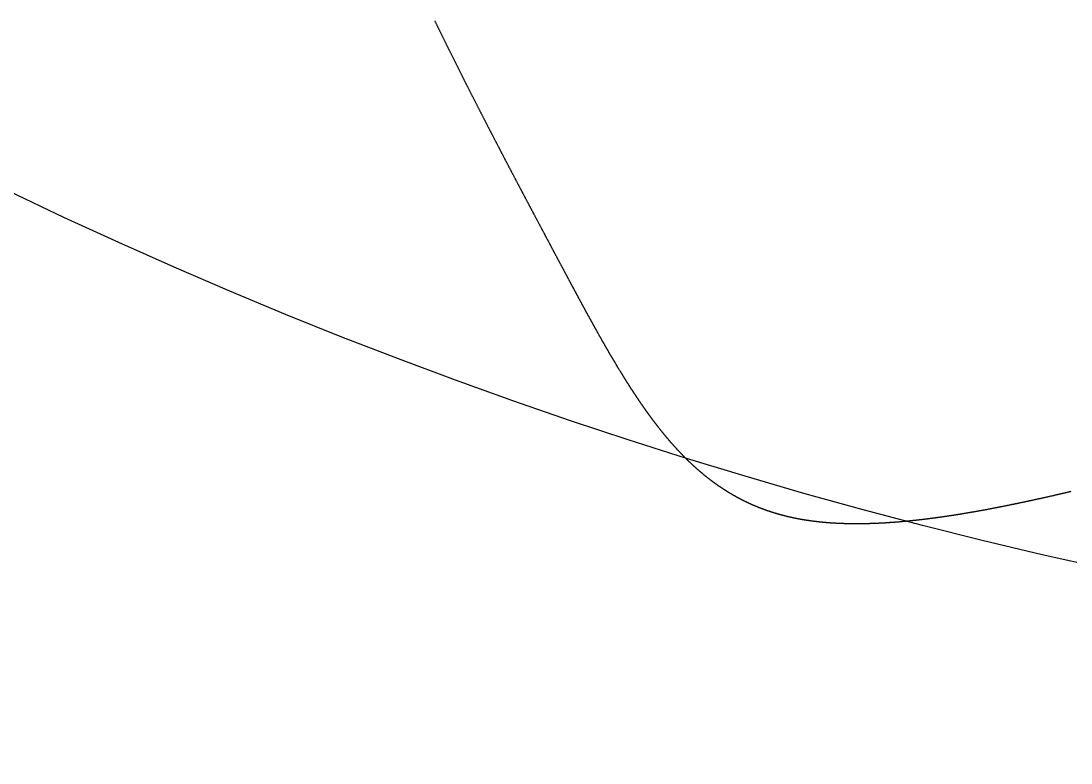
# Model space of a CAD drawing. Header units: millimetres. Extents: x 88 to 97873, y 32 to 55088.
# Drawn here: x 48786.658 to 48789.068, y 5017.401 to 5019.103 of the extents above; entities that cross this region are included whole.
import ezdxf

# ---------------------------------------------------------------- set-up
doc = ezdxf.new("R2010")
doc.units = ezdxf.units.MM
doc.header["$LTSCALE"] = 0.3

msp = doc.modelspace()

# ---------------------------------------------------------------- linework, layer by layer
msp.add_lwpolyline([(48787.6077, 5019.1041), (48787.6082, 5019.1029), (48787.6088, 5019.1017), (48787.6094, 5019.1006), (48787.61, 5019.0994), (48787.6105, 5019.0982), (48787.6111, 5019.097), (48787.6117, 5019.0959), (48787.6122, 5019.0947), (48787.6128, 5019.0935), (48787.6134, 5019.0924), (48787.614, 5019.0912), (48787.6145, 5019.09), (48787.6151, 5019.0888), (48787.6157, 5019.0877), (48787.6163, 5019.0865), (48787.6168, 5019.0853), (48787.6174, 5019.0841), (48787.618, 5019.083), (48787.6186, 5019.0818), (48787.6191, 5019.0806), (48787.6197, 5019.0795), (48787.6203, 5019.0783), (48787.6208, 5019.0771), (48787.6214, 5019.076), (48787.622, 5019.0748), (48787.6226, 5019.0736), (48787.6231, 5019.0725), (48787.6237, 5019.0713), (48787.6243, 5019.0701), (48787.6249, 5019.069), (48787.6254, 5019.0678), (48787.626, 5019.0666), (48787.6266, 5019.0655), (48787.6272, 5019.0643), (48787.6277, 5019.0631), (48787.6283, 5019.062), (48787.6289, 5019.0608), (48787.6295, 5019.0596), (48787.63, 5019.0585), (48787.6306, 5019.0573), (48787.6312, 5019.0561), (48787.6318, 5019.055), (48787.6323, 5019.0538), (48787.6329, 5019.0527), (48787.6335, 5019.0515), (48787.6341, 5019.0503), (48787.6346, 5019.0492), (48787.6352, 5019.048), (48787.6358, 5019.0469), (48787.6363, 5019.0457), (48787.6369, 5019.0445), (48787.6375, 5019.0434), (48787.6381, 5019.0422), (48787.6386, 5019.0411), (48787.6392, 5019.0399), (48787.6398, 5019.0387), (48787.6404, 5019.0376), (48787.6409, 5019.0364), (48787.6415, 5019.0353), (48787.6421, 5019.0341), (48787.6427, 5019.033), (48787.6432, 5019.0318), (48787.6438, 5019.0306), (48787.6444, 5019.0295), (48787.645, 5019.0283), (48787.6455, 5019.0272), (48787.6461, 5019.026), (48787.6467, 5019.0249), (48787.6473, 5019.0237), (48787.6478, 5019.0226), (48787.6484, 5019.0214), (48787.649, 5019.0203), (48787.6496, 5019.0191), (48787.6501, 5019.018), (48787.6507, 5019.0168), (48787.6513, 5019.0156), (48787.6519, 5019.0145), (48787.6524, 5019.0133), (48787.653, 5019.0122), (48787.6536, 5019.011), (48787.6542, 5019.0099), (48787.6547, 5019.0087), (48787.6553, 5019.0076), (48787.6559, 5019.0064), (48787.6565, 5019.0053), (48787.657, 5019.0042), (48787.6576, 5019.003), (48787.6582, 5019.0019), (48787.6588, 5019.0007), (48787.6593, 5018.9996), (48787.6599, 5018.9984), (48787.6605, 5018.9973), (48787.6611, 5018.9961), (48787.6616, 5018.995), (48787.6622, 5018.9938), (48787.6628, 5018.9927), (48787.6634, 5018.9915), (48787.6639, 5018.9904), (48787.6645, 5018.9893), (48787.6651, 5018.9881), (48787.6657, 5018.987), (48787.6662, 5018.9858), (48787.6668, 5018.9847), (48787.6674, 5018.9835), (48787.668, 5018.9824), (48787.6685, 5018.9813), (48787.6691, 5018.9801), (48787.6697, 5018.979), (48787.6703, 5018.9778), (48787.6708, 5018.9767), (48787.6714, 5018.9756), (48787.672, 5018.9744), (48787.6725, 5018.9733), (48787.6731, 5018.9722), (48787.6737, 5018.971), (48787.6743, 5018.9699), (48787.6748, 5018.9687), (48787.6754, 5018.9676), (48787.676, 5018.9665), (48787.6766, 5018.9653), (48787.6771, 5018.9642), (48787.6777, 5018.9631), (48787.6783, 5018.9619), (48787.6789, 5018.9608), (48787.6794, 5018.9597), (48787.68, 5018.9585), (48787.6806, 5018.9574), (48787.6812, 5018.9563), (48787.6817, 5018.9551), (48787.6823, 5018.954), (48787.6829, 5018.9529), (48787.6835, 5018.9517), (48787.684, 5018.9506), (48787.6846, 5018.9495), (48787.6852, 5018.9483), (48787.6857, 5018.9472), (48787.6863, 5018.9461), (48787.6869, 5018.9449), (48787.6875, 5018.9438), (48787.688, 5018.9427), (48787.6886, 5018.9416), (48787.6892, 5018.9404), (48787.6898, 5018.9393), (48787.6903, 5018.9382), (48787.6909, 5018.9371), (48787.6915, 5018.9359), (48787.6921, 5018.9348), (48787.6926, 5018.9337), (48787.6932, 5018.9326), (48787.6938, 5018.9314), (48787.6943, 5018.9303), (48787.6949, 5018.9292), (48787.6955, 5018.9281), (48787.6961, 5018.9269), (48787.6966, 5018.9258), (48787.6972, 5018.9247), (48787.6978, 5018.9236), (48787.6983, 5018.9224), (48787.6989, 5018.9213), (48787.6995, 5018.9202), (48787.7001, 5018.9191), (48787.7006, 5018.918), (48787.7012, 5018.9168), (48787.7018, 5018.9157), (48787.7024, 5018.9146), (48787.7029, 5018.9135), (48787.7035, 5018.9124), (48787.7041, 5018.9113), (48787.7046, 5018.9101), (48787.7052, 5018.909), (48787.7058, 5018.9079), (48787.7064, 5018.9068), (48787.7069, 5018.9057), (48787.7075, 5018.9046), (48787.7081, 5018.9034), (48787.7086, 5018.9023), (48787.7092, 5018.9012), (48787.7098, 5018.9001), (48787.7104, 5018.899), (48787.7109, 5018.8979), (48787.7115, 5018.8968), (48787.7121, 5018.8956), (48787.7126, 5018.8945), (48787.7132, 5018.8934), (48787.7138, 5018.8923), (48787.7143, 5018.8912), (48787.7149, 5018.8901), (48787.7155, 5018.889), (48787.7161, 5018.8879), (48787.7166, 5018.8868), (48787.7172, 5018.8857), (48787.7178, 5018.8846), (48787.7183, 5018.8834), (48787.7189, 5018.8823), (48787.7195, 5018.8812), (48787.72, 5018.8801), (48787.7206, 5018.879), (48787.7212, 5018.8779), (48787.7218, 5018.8768), (48787.7223, 5018.8757), (48787.7229, 5018.8746), (48787.7235, 5018.8735), (48787.724, 5018.8724), (48787.7246, 5018.8713), (48787.7252, 5018.8702), (48787.7257, 5018.8691), (48787.7263, 5018.868), (48787.7269, 5018.8669), (48787.7274, 5018.8658), (48787.728, 5018.8647), (48787.7286, 5018.8636), (48787.7291, 5018.8625), (48787.7297, 5018.8614), (48787.7303, 5018.8603), (48787.7308, 5018.8592), (48787.7314, 5018.8581), (48787.732, 5018.857), (48787.7325, 5018.8559), (48787.7331, 5018.8548), (48787.7337, 5018.8537), (48787.7343, 5018.8526), (48787.7348, 5018.8515), (48787.7354, 5018.8504), (48787.736, 5018.8493), (48787.7365, 5018.8482), (48787.7371, 5018.8471), (48787.7377, 5018.846), (48787.7382, 5018.8449), (48787.7388, 5018.8438), (48787.7393, 5018.8428), (48787.7399, 5018.8417), (48787.7405, 5018.8406), (48787.741, 5018.8395), (48787.7416, 5018.8384), (48787.7422, 5018.8373), (48787.7427, 5018.8362), (48787.7433, 5018.8351), (48787.7439, 5018.834), (48787.7444, 5018.8329), (48787.745, 5018.8319), (48787.7456, 5018.8308), (48787.7461, 5018.8297), (48787.7467, 5018.8286), (48787.7473, 5018.8275), (48787.7478, 5018.8264), (48787.7484, 5018.8253), (48787.749, 5018.8243), (48787.7495, 5018.8232), (48787.7501, 5018.8221), (48787.7506, 5018.821), (48787.7512, 5018.8199), (48787.7518, 5018.8188), (48787.7523, 5018.8178), (48787.7529, 5018.8167), (48787.7535, 5018.8156), (48787.754, 5018.8145), (48787.7546, 5018.8134), (48787.7552, 5018.8124), (48787.7557, 5018.8113), (48787.7563, 5018.8102), (48787.7568, 5018.8091), (48787.7574, 5018.808), (48787.758, 5018.807), (48787.7585, 5018.8059), (48787.7591, 5018.8048), (48787.7596, 5018.8037), (48787.7602, 5018.8027), (48787.7608, 5018.8016), (48787.7613, 5018.8005), (48787.7619, 5018.7994), (48787.7625, 5018.7984), (48787.763, 5018.7973), (48787.7636, 5018.7962), (48787.7641, 5018.7951), (48787.7647, 5018.7941), (48787.7653, 5018.793), (48787.7658, 5018.7919), (48787.7664, 5018.7908), (48787.7669, 5018.7898), (48787.7675, 5018.7887), (48787.7681, 5018.7876), (48787.7686, 5018.7866), (48787.7692, 5018.7855), (48787.7697, 5018.7844), (48787.7703, 5018.7834), (48787.7709, 5018.7823), (48787.7714, 5018.7812), (48787.772, 5018.7802), (48787.7725, 5018.7791), (48787.7731, 5018.778), (48787.7736, 5018.777), (48787.7742, 5018.7759), (48787.7748, 5018.7748), (48787.7753, 5018.7738), (48787.7759, 5018.7727), (48787.7764, 5018.7717), (48787.777, 5018.7706), (48787.7775, 5018.7695), (48787.7781, 5018.7685), (48787.7787, 5018.7674), (48787.7792, 5018.7663), (48787.7798, 5018.7653), (48787.7803, 5018.7642), (48787.7809, 5018.7632), (48787.7814, 5018.7621), (48787.782, 5018.7611), (48787.7825, 5018.76), (48787.7831, 5018.7589), (48787.7837, 5018.7579), (48787.7842, 5018.7568), (48787.7848, 5018.7558), (48787.7853, 5018.7547), (48787.7859, 5018.7537), (48787.7864, 5018.7526), (48787.787, 5018.7516), (48787.7875, 5018.7505), (48787.7881, 5018.7494), (48787.7886, 5018.7484), (48787.7892, 5018.7473), (48787.7898, 5018.7463), (48787.7903, 5018.7452), (48787.7909, 5018.7442), (48787.7914, 5018.7431), (48787.792, 5018.7421), (48787.7925, 5018.741), (48787.7931, 5018.74), (48787.7936, 5018.7389), (48787.7942, 5018.7379), (48787.7947, 5018.7368), (48787.7953, 5018.7358), (48787.7958, 5018.7348), (48787.7964, 5018.7337), (48787.7969, 5018.7327), (48787.7975, 5018.7316), (48787.798, 5018.7306), (48787.7986, 5018.7295), (48787.7991, 5018.7285), (48787.7997, 5018.7274), (48787.8002, 5018.7264), (48787.8008, 5018.7254), (48787.8013, 5018.7243), (48787.8019, 5018.7233), (48787.8024, 5018.7222), (48787.803, 5018.7212), (48787.8035, 5018.7202), (48787.8041, 5018.7191), (48787.8046, 5018.7181), (48787.8052, 5018.7171), (48787.8057, 5018.716), (48787.8063, 5018.715), (48787.8068, 5018.7139), (48787.8074, 5018.7129), (48787.8079, 5018.7119), (48787.8085, 5018.7108), (48787.809, 5018.7098), (48787.8095, 5018.7088), (48787.8101, 5018.7077), (48787.8106, 5018.7067), (48787.8112, 5018.7057), (48787.8117, 5018.7046), (48787.8123, 5018.7036), (48787.8128, 5018.7026), (48787.8134, 5018.7015), (48787.8139, 5018.7005), (48787.8145, 5018.6995), (48787.815, 5018.6985), (48787.8155, 5018.6974), (48787.8161, 5018.6964), (48787.8166, 5018.6954), (48787.8172, 5018.6943), (48787.8177, 5018.6933), (48787.8183, 5018.6923), (48787.8188, 5018.6913), (48787.8193, 5018.6902), (48787.8199, 5018.6892), (48787.8204, 5018.6882), (48787.821, 5018.6872), (48787.8215, 5018.6862), (48787.8221, 5018.6851), (48787.8226, 5018.6841), (48787.8231, 5018.6831), (48787.8237, 5018.6821), (48787.8242, 5018.681), (48787.8248, 5018.68), (48787.8253, 5018.679), (48787.8258, 5018.678), (48787.8264, 5018.677), (48787.8269, 5018.676), (48787.8275, 5018.6749), (48787.828, 5018.6739), (48787.8285, 5018.6729), (48787.8291, 5018.6719), (48787.8296, 5018.6709), (48787.8301, 5018.6699), (48787.8307, 5018.6688), (48787.8312, 5018.6678), (48787.8318, 5018.6668), (48787.8323, 5018.6658), (48787.8328, 5018.6648), (48787.8334, 5018.6638), (48787.8339, 5018.6628), (48787.8344, 5018.6618), (48787.835, 5018.6608), (48787.8355, 5018.6597), (48787.8361, 5018.6587), (48787.8366, 5018.6577), (48787.8371, 5018.6567), (48787.8377, 5018.6557), (48787.8382, 5018.6547), (48787.8387, 5018.6537), (48787.8393, 5018.6527), (48787.8398, 5018.6517), (48787.8403, 5018.6507), (48787.8409, 5018.6497), (48787.8414, 5018.6487), (48787.8419, 5018.6477), (48787.8425, 5018.6467), (48787.843, 5018.6457), (48787.8435, 5018.6447), (48787.8441, 5018.6437), (48787.8446, 5018.6427), (48787.8451, 5018.6417), (48787.8457, 5018.6407), (48787.8462, 5018.6397), (48787.8467, 5018.6387), (48787.8472, 5018.6377), (48787.8478, 5018.6367), (48787.8483, 5018.6357), (48787.8488, 5018.6347), (48787.8494, 5018.6337), (48787.8499, 5018.6327), (48787.8504, 5018.6317), (48787.851, 5018.6307), (48787.8515, 5018.6297), (48787.852, 5018.6287), (48787.8525, 5018.6277), (48787.8531, 5018.6267), (48787.8536, 5018.6258), (48787.8541, 5018.6248), (48787.8546, 5018.6238), (48787.8552, 5018.6228), (48787.8557, 5018.6218), (48787.8562, 5018.6208), (48787.8567, 5018.6198), (48787.8573, 5018.6188), (48787.8578, 5018.6178), (48787.8583, 5018.6169), (48787.8588, 5018.6159), (48787.8594, 5018.6149), (48787.8599, 5018.6139), (48787.8604, 5018.6129), (48787.8609, 5018.6119), (48787.8615, 5018.611), (48787.862, 5018.61), (48787.8625, 5018.609), (48787.863, 5018.608), (48787.8636, 5018.607), (48787.8641, 5018.6061), (48787.8646, 5018.6051), (48787.8651, 5018.6041), (48787.8656, 5018.6031), (48787.8662, 5018.6021), (48787.8667, 5018.6012), (48787.8672, 5018.6002), (48787.8677, 5018.5992), (48787.8682, 5018.5982), (48787.8688, 5018.5973), (48787.8693, 5018.5963), (48787.8698, 5018.5953), (48787.8703, 5018.5943), (48787.8708, 5018.5934), (48787.8714, 5018.5924), (48787.8719, 5018.5914), (48787.8724, 5018.5905), (48787.8729, 5018.5895), (48787.8734, 5018.5885), (48787.8739, 5018.5875), (48787.8745, 5018.5866), (48787.875, 5018.5856), (48787.8755, 5018.5846), (48787.876, 5018.5837), (48787.8765, 5018.5827), (48787.877, 5018.5817), (48787.8776, 5018.5808), (48787.8781, 5018.5798), (48787.8786, 5018.5788), (48787.8791, 5018.5779), (48787.8796, 5018.5769), (48787.8801, 5018.576), (48787.8806, 5018.575), (48787.8812, 5018.574), (48787.8817, 5018.5731), (48787.8822, 5018.5721), (48787.8827, 5018.5712), (48787.8832, 5018.5702), (48787.8837, 5018.5692), (48787.8842, 5018.5683), (48787.8847, 5018.5673), (48787.8852, 5018.5664), (48787.8858, 5018.5654), (48787.8863, 5018.5645), (48787.8868, 5018.5635), (48787.8873, 5018.5625), (48787.8878, 5018.5616), (48787.8883, 5018.5606), (48787.8888, 5018.5597), (48787.8893, 5018.5587), (48787.8898, 5018.5578), (48787.8903, 5018.5568), (48787.8908, 5018.5559), (48787.8913, 5018.5549), (48787.8918, 5018.554), (48787.8924, 5018.553), (48787.8929, 5018.5521), (48787.8934, 5018.5511), (48787.8939, 5018.5502), (48787.8944, 5018.5492), (48787.8949, 5018.5483), (48787.8954, 5018.5474), (48787.8959, 5018.5464), (48787.8964, 5018.5455), (48787.8969, 5018.5445), (48787.8974, 5018.5436), (48787.8979, 5018.5426), (48787.8984, 5018.5417), (48787.8989, 5018.5408), (48787.8994, 5018.5398), (48787.8999, 5018.5389), (48787.9004, 5018.5379), (48787.9009, 5018.537), (48787.9014, 5018.5361), (48787.9019, 5018.5351), (48787.9024, 5018.5342), (48787.9029, 5018.5333), (48787.9034, 5018.5323), (48787.9039, 5018.5314), (48787.9044, 5018.5304), (48787.9049, 5018.5295), (48787.9054, 5018.5286), (48787.9059, 5018.5277), (48787.9064, 5018.5267), (48787.9069, 5018.5258), (48787.9074, 5018.5249), (48787.9079, 5018.5239), (48787.9084, 5018.523), (48787.9089, 5018.5221), (48787.9094, 5018.5211), (48787.9099, 5018.5202), (48787.9104, 5018.5193), (48787.9109, 5018.5184), (48787.9114, 5018.5174), (48787.9118, 5018.5165), (48787.9123, 5018.5156), (48787.9128, 5018.5147), (48787.9133, 5018.5137), (48787.9138, 5018.5128), (48787.9143, 5018.5119), (48787.9148, 5018.511), (48787.9153, 5018.51), (48787.9158, 5018.5091), (48787.9163, 5018.5082), (48787.9168, 5018.5073), (48787.9173, 5018.5064), (48787.9178, 5018.5055), (48787.9183, 5018.5045), (48787.9187, 5018.5036), (48787.9192, 5018.5027), (48787.9197, 5018.5018), (48787.9202, 5018.5009), (48787.9207, 5018.5), (48787.9212, 5018.499), (48787.9217, 5018.4981), (48787.9222, 5018.4972), (48787.9227, 5018.4963), (48787.9232, 5018.4954), (48787.9236, 5018.4945), (48787.9241, 5018.4936), (48787.9246, 5018.4927), (48787.9251, 5018.4918), (48787.9256, 5018.4908), (48787.9261, 5018.4899), (48787.9266, 5018.489), (48787.9271, 5018.4881), (48787.9275, 5018.4872), (48787.928, 5018.4863), (48787.9285, 5018.4854), (48787.929, 5018.4845), (48787.9295, 5018.4836), (48787.93, 5018.4827), (48787.9305, 5018.4818), (48787.9309, 5018.4809), (48787.9314, 5018.48), (48787.9319, 5018.4791), (48787.9324, 5018.4782), (48787.9329, 5018.4773), (48787.9334, 5018.4764), (48787.9339, 5018.4755), (48787.9343, 5018.4746), (48787.9348, 5018.4737), (48787.9353, 5018.4728), (48787.9358, 5018.4719), (48787.9363, 5018.471), (48787.9368, 5018.4701), (48787.9372, 5018.4692), (48787.9377, 5018.4683), (48787.9382, 5018.4674), (48787.9387, 5018.4666), (48787.9392, 5018.4657), (48787.9396, 5018.4648), (48787.9401, 5018.4639), (48787.9406, 5018.463), (48787.9411, 5018.4621), (48787.9416, 5018.4612), (48787.942, 5018.4603), (48787.9425, 5018.4594), (48787.943, 5018.4586), (48787.9435, 5018.4577), (48787.944, 5018.4568), (48787.9444, 5018.4559), (48787.9449, 5018.455), (48787.9454, 5018.4541), (48787.9459, 5018.4533), (48787.9464, 5018.4524), (48787.9468, 5018.4515), (48787.9473, 5018.4506), (48787.9478, 5018.4497), (48787.9483, 5018.4489), (48787.9487, 5018.448), (48787.9492, 5018.4471), (48787.9497, 5018.4462), (48787.9502, 5018.4453), (48787.9507, 5018.4445), (48787.9511, 5018.4436), (48787.9516, 5018.4427), (48787.9521, 5018.4418), (48787.9526, 5018.441), (48787.953, 5018.4401), (48787.9535, 5018.4392), (48787.954, 5018.4384), (48787.9545, 5018.4375), (48787.9549, 5018.4366), (48787.9554, 5018.4357), (48787.9559, 5018.4349), (48787.9564, 5018.434), (48787.9568, 5018.4331), (48787.9573, 5018.4323), (48787.9578, 5018.4314), (48787.9583, 5018.4305), (48787.9587, 5018.4297), (48787.9592, 5018.4288), (48787.9597, 5018.428), (48787.9602, 5018.4271), (48787.9606, 5018.4262), (48787.9611, 5018.4254), (48787.9616, 5018.4245), (48787.9621, 5018.4236), (48787.9625, 5018.4228), (48787.963, 5018.4219), (48787.9635, 5018.4211), (48787.9639, 5018.4202), (48787.9644, 5018.4194), (48787.9649, 5018.4185), (48787.9654, 5018.4176), (48787.9658, 5018.4168), (48787.9663, 5018.4159), (48787.9668, 5018.4151), (48787.9672, 5018.4142), (48787.9677, 5018.4134), (48787.9682, 5018.4125), (48787.9687, 5018.4117), (48787.9691, 5018.4108), (48787.9696, 5018.41), (48787.9701, 5018.4091), (48787.9705, 5018.4083), (48787.971, 5018.4074), (48787.9715, 5018.4066), (48787.972, 5018.4057), (48787.9724, 5018.4049), (48787.9729, 5018.404), (48787.9734, 5018.4032), (48787.9738, 5018.4023), (48787.9743, 5018.4015), (48787.9748, 5018.4007), (48787.9752, 5018.3998), (48787.9757, 5018.399), (48787.9762, 5018.3981), (48787.9767, 5018.3973), (48787.9771, 5018.3964), (48787.9776, 5018.3956), (48787.9781, 5018.3948), (48787.9785, 5018.3939), (48787.979, 5018.3931), (48787.9795, 5018.3923), (48787.9799, 5018.3914), (48787.9804, 5018.3906), (48787.9809, 5018.3898), (48787.9813, 5018.3889), (48787.9818, 5018.3881), (48787.9823, 5018.3873), (48787.9827, 5018.3864), (48787.9832, 5018.3856), (48787.9837, 5018.3848), (48787.9841, 5018.3839), (48787.9846, 5018.3831), (48787.9851, 5018.3823), (48787.9855, 5018.3814), (48787.986, 5018.3806), (48787.9865, 5018.3798), (48787.9869, 5018.379), (48787.9874, 5018.3781), (48787.9879, 5018.3773), (48787.9883, 5018.3765), (48787.9888, 5018.3757), (48787.9893, 5018.3748), (48787.9897, 5018.374), (48787.9902, 5018.3732), (48787.9907, 5018.3724), (48787.9911, 5018.3716), (48787.9916, 5018.3707), (48787.9921, 5018.3699), (48787.9925, 5018.3691), (48787.993, 5018.3683), (48787.9935, 5018.3675), (48787.9939, 5018.3667), (48787.9944, 5018.3658), (48787.9949, 5018.365), (48787.9953, 5018.3642), (48787.9958, 5018.3634), (48787.9963, 5018.3626), (48787.9967, 5018.3618), (48787.9972, 5018.361), (48787.9976, 5018.3602), (48787.9981, 5018.3593), (48787.9986, 5018.3585), (48787.999, 5018.3577), (48787.9995, 5018.3569), (48788, 5018.3561), (48788.0004, 5018.3553), (48788.0009, 5018.3545), (48788.0014, 5018.3537), (48788.0018, 5018.3529), (48788.0023, 5018.3521), (48788.0028, 5018.3513), (48788.0032, 5018.3505), (48788.0037, 5018.3497), (48788.0041, 5018.3489), (48788.0046, 5018.3481), (48788.0051, 5018.3473), (48788.0055, 5018.3465), (48788.006, 5018.3457), (48788.0065, 5018.3449), (48788.0069, 5018.3441), (48788.0074, 5018.3433), (48788.0079, 5018.3425), (48788.0083, 5018.3417), (48788.0088, 5018.3409), (48788.0092, 5018.3401), (48788.0097, 5018.3393), (48788.0102, 5018.3385), (48788.0106, 5018.3377), (48788.0111, 5018.3369), (48788.0116, 5018.3362), (48788.012, 5018.3354), (48788.0125, 5018.3346), (48788.013, 5018.3338), (48788.0134, 5018.333), (48788.0139, 5018.3322), (48788.0143, 5018.3314), (48788.0148, 5018.3306), (48788.0153, 5018.3299), (48788.0157, 5018.3291), (48788.0162, 5018.3283), (48788.0167, 5018.3275), (48788.0171, 5018.3267), (48788.0176, 5018.326), (48788.018, 5018.3252), (48788.0185, 5018.3244), (48788.019, 5018.3236), (48788.0194, 5018.3228), (48788.0199, 5018.3221), (48788.0204, 5018.3213), (48788.0208, 5018.3205), (48788.0213, 5018.3197), (48788.0218, 5018.319), (48788.0222, 5018.3182), (48788.0227, 5018.3174), (48788.0231, 5018.3166), (48788.0236, 5018.3159), (48788.0241, 5018.3151), (48788.0245, 5018.3143), (48788.025, 5018.3135), (48788.0255, 5018.3128), (48788.0259, 5018.312), (48788.0264, 5018.3112), (48788.0268, 5018.3105), (48788.0273, 5018.3097), (48788.0278, 5018.3089), (48788.0282, 5018.3082), (48788.0287, 5018.3074), (48788.0292, 5018.3066), (48788.0296, 5018.3059), (48788.0301, 5018.3051), (48788.0305, 5018.3044), (48788.031, 5018.3036), (48788.0315, 5018.3028), (48788.0319, 5018.3021), (48788.0324, 5018.3013), (48788.0329, 5018.3006), (48788.0333, 5018.2998), (48788.0338, 5018.2991), (48788.0342, 5018.2983), (48788.0347, 5018.2975), (48788.0352, 5018.2968), (48788.0356, 5018.296), (48788.0361, 5018.2953), (48788.0366, 5018.2945), (48788.037, 5018.2938), (48788.0375, 5018.293), (48788.038, 5018.2923), (48788.0384, 5018.2915), (48788.0389, 5018.2908), (48788.0393, 5018.29), (48788.0398, 5018.2893), (48788.0403, 5018.2885), (48788.0407, 5018.2878), (48788.0412, 5018.287), (48788.0417, 5018.2863), (48788.0421, 5018.2856), (48788.0426, 5018.2848), (48788.043, 5018.2841), (48788.0435, 5018.2833), (48788.044, 5018.2826), (48788.0444, 5018.2818), (48788.0449, 5018.2811), (48788.0454, 5018.2804), (48788.0458, 5018.2796), (48788.0463, 5018.2789), (48788.0468, 5018.2782), (48788.0472, 5018.2774), (48788.0477, 5018.2767), (48788.0481, 5018.2759), (48788.0486, 5018.2752), (48788.0491, 5018.2745), (48788.0495, 5018.2737), (48788.05, 5018.273), (48788.0505, 5018.2723), (48788.0509, 5018.2716), (48788.0514, 5018.2708), (48788.0519, 5018.2701), (48788.0523, 5018.2694), (48788.0528, 5018.2686), (48788.0533, 5018.2679), (48788.0537, 5018.2672), (48788.0542, 5018.2665), (48788.0547, 5018.2657), (48788.0551, 5018.265), (48788.0556, 5018.2643), (48788.056, 5018.2636), (48788.0565, 5018.2628), (48788.057, 5018.2621), (48788.0574, 5018.2614), (48788.0579, 5018.2607), (48788.0584, 5018.26), (48788.0588, 5018.2592), (48788.0593, 5018.2585), (48788.0598, 5018.2578), (48788.0602, 5018.2571), (48788.0607, 5018.2564), (48788.0612, 5018.2557), (48788.0616, 5018.255), (48788.0621, 5018.2542), (48788.0626, 5018.2535), (48788.063, 5018.2528), (48788.0635, 5018.2521), (48788.064, 5018.2514), (48788.0644, 5018.2507), (48788.0649, 5018.25), (48788.0654, 5018.2493), (48788.0658, 5018.2486), (48788.0663, 5018.2479), (48788.0668, 5018.2472), (48788.0672, 5018.2464), (48788.0677, 5018.2457), (48788.0682, 5018.245), (48788.0686, 5018.2443), (48788.0691, 5018.2436), (48788.0696, 5018.2429), (48788.07, 5018.2422), (48788.0705, 5018.2415), (48788.071, 5018.2408), (48788.0714, 5018.2401), (48788.0719, 5018.2394), (48788.0724, 5018.2387), (48788.0728, 5018.238), (48788.0733, 5018.2374), (48788.0738, 5018.2367), (48788.0743, 5018.236), (48788.0747, 5018.2353), (48788.0752, 5018.2346), (48788.0757, 5018.2339), (48788.0761, 5018.2332), (48788.0766, 5018.2325), (48788.0771, 5018.2318), (48788.0775, 5018.2311), (48788.078, 5018.2304), (48788.0785, 5018.2298), (48788.0789, 5018.2291), (48788.0794, 5018.2284), (48788.0799, 5018.2277), (48788.0804, 5018.227), (48788.0808, 5018.2263), (48788.0813, 5018.2256), (48788.0818, 5018.225), (48788.0822, 5018.2243), (48788.0827, 5018.2236), (48788.0832, 5018.2229), (48788.0837, 5018.2222), (48788.0841, 5018.2216), (48788.0846, 5018.2209), (48788.0851, 5018.2202), (48788.0855, 5018.2195), (48788.086, 5018.2189), (48788.0865, 5018.2182), (48788.087, 5018.2175), (48788.0874, 5018.2168), (48788.0879, 5018.2162), (48788.0884, 5018.2155), (48788.0888, 5018.2148), (48788.0893, 5018.2142), (48788.0898, 5018.2135), (48788.0903, 5018.2128), (48788.0907, 5018.2121), (48788.0912, 5018.2115), (48788.0917, 5018.2108), (48788.0922, 5018.2102), (48788.0926, 5018.2095), (48788.0931, 5018.2088), (48788.0936, 5018.2082), (48788.0941, 5018.2075), (48788.0945, 5018.2068), (48788.095, 5018.2062), (48788.0955, 5018.2055), (48788.096, 5018.2049), (48788.0964, 5018.2042), (48788.0969, 5018.2035), (48788.0974, 5018.2029), (48788.0979, 5018.2022), (48788.0983, 5018.2016), (48788.0988, 5018.2009), (48788.0993, 5018.2003), (48788.0998, 5018.1996), (48788.1002, 5018.199), (48788.1007, 5018.1983), (48788.1012, 5018.1977), (48788.1017, 5018.197), (48788.1022, 5018.1964), (48788.1026, 5018.1957), (48788.1031, 5018.1951), (48788.1036, 5018.1944), (48788.1041, 5018.1938), (48788.1045, 5018.1931), (48788.105, 5018.1925), (48788.1055, 5018.1918), (48788.106, 5018.1912), (48788.1065, 5018.1905), (48788.1069, 5018.1899), (48788.1074, 5018.1893), (48788.1079, 5018.1886), (48788.1084, 5018.188), (48788.1089, 5018.1873), (48788.1093, 5018.1867), (48788.1098, 5018.1861), (48788.1103, 5018.1854), (48788.1108, 5018.1848), (48788.1113, 5018.1842), (48788.1117, 5018.1835), (48788.1122, 5018.1829), (48788.1127, 5018.1823), (48788.1132, 5018.1816), (48788.1137, 5018.181), (48788.1141, 5018.1804), (48788.1146, 5018.1797), (48788.1151, 5018.1791), (48788.1156, 5018.1785), (48788.1161, 5018.1779), (48788.1166, 5018.1772), (48788.117, 5018.1766), (48788.1175, 5018.176), (48788.118, 5018.1754), (48788.1185, 5018.1747), (48788.119, 5018.1741), (48788.1195, 5018.1735), (48788.12, 5018.1729), (48788.1204, 5018.1722), (48788.1209, 5018.1716), (48788.1214, 5018.171), (48788.1219, 5018.1704), (48788.1224, 5018.1698), (48788.1229, 5018.1692), (48788.1234, 5018.1685), (48788.1238, 5018.1679), (48788.1243, 5018.1673), (48788.1248, 5018.1667), (48788.1253, 5018.1661), (48788.1258, 5018.1655), (48788.1263, 5018.1649), (48788.1268, 5018.1643), (48788.1273, 5018.1636), (48788.1277, 5018.163), (48788.1282, 5018.1624), (48788.1287, 5018.1618), (48788.1292, 5018.1612), (48788.1297, 5018.1606), (48788.1302, 5018.16), (48788.1307, 5018.1594), (48788.1312, 5018.1588), (48788.1317, 5018.1582), (48788.1321, 5018.1576), (48788.1326, 5018.157), (48788.1331, 5018.1564), (48788.1336, 5018.1558), (48788.1341, 5018.1552), (48788.1346, 5018.1546), (48788.1351, 5018.154), (48788.1356, 5018.1534), (48788.1361, 5018.1528), (48788.1366, 5018.1522), (48788.1371, 5018.1516), (48788.1376, 5018.151), (48788.1381, 5018.1504), (48788.1386, 5018.1498), (48788.139, 5018.1493), (48788.1395, 5018.1487), (48788.14, 5018.1481), (48788.1405, 5018.1475), (48788.141, 5018.1469), (48788.1415, 5018.1463), (48788.142, 5018.1457), (48788.1425, 5018.1451), (48788.143, 5018.1446), (48788.1435, 5018.144), (48788.144, 5018.1434), (48788.1445, 5018.1428), (48788.145, 5018.1422), (48788.1455, 5018.1417), (48788.146, 5018.1411), (48788.1465, 5018.1405), (48788.147, 5018.1399), (48788.1475, 5018.1393), (48788.148, 5018.1388), (48788.1485, 5018.1382), (48788.149, 5018.1376), (48788.1495, 5018.137), (48788.15, 5018.1365), (48788.1505, 5018.1359), (48788.151, 5018.1353), (48788.1515, 5018.1348), (48788.152, 5018.1342), (48788.1525, 5018.1336), (48788.153, 5018.1331), (48788.1535, 5018.1325), (48788.154, 5018.1319), (48788.1545, 5018.1314), (48788.155, 5018.1308), (48788.1555, 5018.1302), (48788.156, 5018.1297), (48788.1565, 5018.1291), (48788.157, 5018.1285), (48788.1575, 5018.128), (48788.158, 5018.1274), (48788.1585, 5018.1269), (48788.159, 5018.1263), (48788.1596, 5018.1257), (48788.1601, 5018.1252), (48788.1606, 5018.1246), (48788.1611, 5018.1241), (48788.1616, 5018.1235), (48788.1621, 5018.123), (48788.1626, 5018.1224), (48788.1631, 5018.1219), (48788.1636, 5018.1213), (48788.1641, 5018.1208), (48788.1646, 5018.1202), (48788.1651, 5018.1197), (48788.1656, 5018.1191), (48788.1662, 5018.1186), (48788.1667, 5018.118), (48788.1672, 5018.1175), (48788.1677, 5018.1169), (48788.1682, 5018.1164), (48788.1687, 5018.1158), (48788.1692, 5018.1153), (48788.1697, 5018.1148), (48788.1703, 5018.1142), (48788.1708, 5018.1137), (48788.1713, 5018.1131), (48788.1718, 5018.1126), (48788.1723, 5018.1121), (48788.1728, 5018.1115), (48788.1733, 5018.111), (48788.1739, 5018.1105), (48788.1744, 5018.1099), (48788.1749, 5018.1094), (48788.1754, 5018.1089), (48788.1759, 5018.1083), (48788.1764, 5018.1078), (48788.1769, 5018.1073), (48788.1775, 5018.1067), (48788.178, 5018.1062), (48788.1785, 5018.1057), (48788.179, 5018.1052), (48788.1795, 5018.1046), (48788.1801, 5018.1041), (48788.1806, 5018.1036), (48788.1811, 5018.1031), (48788.1816, 5018.1025), (48788.1821, 5018.102), (48788.1827, 5018.1015), (48788.1832, 5018.101), (48788.1837, 5018.1005), (48788.1842, 5018.0999), (48788.1847, 5018.0994), (48788.1853, 5018.0989), (48788.1858, 5018.0984), (48788.1863, 5018.0979), (48788.1868, 5018.0974), (48788.1874, 5018.0969), (48788.1879, 5018.0963), (48788.1884, 5018.0958), (48788.1889, 5018.0953), (48788.1895, 5018.0948), (48788.19, 5018.0943), (48788.1905, 5018.0938), (48788.191, 5018.0933), (48788.1916, 5018.0928), (48788.1921, 5018.0923), (48788.1926, 5018.0918), (48788.1932, 5018.0913), (48788.1937, 5018.0908), (48788.1942, 5018.0903), (48788.1947, 5018.0898), (48788.1953, 5018.0893), (48788.1958, 5018.0888), (48788.1963, 5018.0883), (48788.1969, 5018.0878), (48788.1974, 5018.0873), (48788.1979, 5018.0868), (48788.1985, 5018.0863), (48788.199, 5018.0858), (48788.1995, 5018.0853), (48788.2001, 5018.0848), (48788.2006, 5018.0843), (48788.2011, 5018.0838), (48788.2017, 5018.0833), (48788.2022, 5018.0828), (48788.2027, 5018.0823), (48788.2033, 5018.0819), (48788.2038, 5018.0814), (48788.2043, 5018.0809), (48788.2049, 5018.0804), (48788.2054, 5018.0799), (48788.206, 5018.0794), (48788.2065, 5018.0789), (48788.207, 5018.0785), (48788.2076, 5018.078), (48788.2081, 5018.0775), (48788.2087, 5018.077), (48788.2092, 5018.0765), (48788.2097, 5018.0761), (48788.2103, 5018.0756), (48788.2108, 5018.0751), (48788.2114, 5018.0746), (48788.2119, 5018.0742), (48788.2124, 5018.0737), (48788.213, 5018.0732), (48788.2135, 5018.0727), (48788.2141, 5018.0723), (48788.2146, 5018.0718), (48788.2152, 5018.0713), (48788.2157, 5018.0709), (48788.2163, 5018.0704), (48788.2168, 5018.0699), (48788.2173, 5018.0695), (48788.2179, 5018.069), (48788.2184, 5018.0685), (48788.219, 5018.0681), (48788.2195, 5018.0676), (48788.2201, 5018.0671), (48788.2206, 5018.0667), (48788.2212, 5018.0662), (48788.2217, 5018.0658), (48788.2223, 5018.0653), (48788.2228, 5018.0648), (48788.2234, 5018.0644), (48788.2239, 5018.0639), (48788.2245, 5018.0635), (48788.225, 5018.063), (48788.2256, 5018.0626), (48788.2262, 5018.0621), (48788.2267, 5018.0617), (48788.2273, 5018.0612), (48788.2278, 5018.0608), (48788.2284, 5018.0603), (48788.2289, 5018.0599), (48788.2295, 5018.0594), (48788.23, 5018.059), (48788.2306, 5018.0585), (48788.2312, 5018.0581), (48788.2317, 5018.0576), (48788.2323, 5018.0572), (48788.2328, 5018.0568), (48788.2334, 5018.0563), (48788.234, 5018.0559), (48788.2345, 5018.0554), (48788.2351, 5018.055), (48788.2356, 5018.0546), (48788.2362, 5018.0541), (48788.2368, 5018.0537), (48788.2373, 5018.0533), (48788.2379, 5018.0528), (48788.2385, 5018.0524), (48788.239, 5018.052), (48788.2396, 5018.0515), (48788.2401, 5018.0511), (48788.2407, 5018.0507), (48788.2413, 5018.0502), (48788.2418, 5018.0498), (48788.2424, 5018.0494), (48788.243, 5018.049), (48788.2435, 5018.0485), (48788.2441, 5018.0481), (48788.2447, 5018.0477), (48788.2453, 5018.0473), (48788.2458, 5018.0468), (48788.2464, 5018.0464), (48788.247, 5018.046), (48788.2475, 5018.0456), (48788.2481, 5018.0452), (48788.2487, 5018.0447), (48788.2493, 5018.0443), (48788.2498, 5018.0439), (48788.2504, 5018.0435), (48788.251, 5018.0431), (48788.2516, 5018.0427), (48788.2521, 5018.0423), (48788.2527, 5018.0418), (48788.2533, 5018.0414), (48788.2539, 5018.041), (48788.2544, 5018.0406), (48788.255, 5018.0402), (48788.2556, 5018.0398), (48788.2562, 5018.0394), (48788.2567, 5018.039), (48788.2573, 5018.0386), (48788.2579, 5018.0382), (48788.2585, 5018.0378), (48788.2591, 5018.0374), (48788.2597, 5018.037), (48788.2602, 5018.0366), (48788.2608, 5018.0362), (48788.2614, 5018.0358), (48788.262, 5018.0354), (48788.2626, 5018.035), (48788.2632, 5018.0346), (48788.2637, 5018.0342), (48788.2643, 5018.0338), (48788.2649, 5018.0334), (48788.2655, 5018.033), (48788.2661, 5018.0326), (48788.2667, 5018.0322), (48788.2673, 5018.0319), (48788.2679, 5018.0315), (48788.2684, 5018.0311), (48788.269, 5018.0307), (48788.2696, 5018.0303), (48788.2702, 5018.0299), (48788.2708, 5018.0295), (48788.2714, 5018.0292), (48788.272, 5018.0288), (48788.2726, 5018.0284), (48788.2732, 5018.028), (48788.2738, 5018.0276), (48788.2744, 5018.0273), (48788.275, 5018.0269), (48788.2756, 5018.0265), (48788.2762, 5018.0261), (48788.2768, 5018.0257), (48788.2774, 5018.0254), (48788.278, 5018.025), (48788.2786, 5018.0246), (48788.2792, 5018.0243), (48788.2798, 5018.0239), (48788.2804, 5018.0235), (48788.281, 5018.0231), (48788.2816, 5018.0228), (48788.2822, 5018.0224), (48788.2828, 5018.022), (48788.2834, 5018.0217), (48788.284, 5018.0213), (48788.2846, 5018.021), (48788.2852, 5018.0206), (48788.2858, 5018.0202), (48788.2864, 5018.0199), (48788.287, 5018.0195), (48788.2876, 5018.0192), (48788.2882, 5018.0188), (48788.2888, 5018.0184), (48788.2894, 5018.0181), (48788.29, 5018.0177), (48788.2907, 5018.0174), (48788.2913, 5018.017), (48788.2919, 5018.0167), (48788.2925, 5018.0163), (48788.2931, 5018.016), (48788.2937, 5018.0156), (48788.2943, 5018.0153), (48788.2949, 5018.0149), (48788.2956, 5018.0146), (48788.2962, 5018.0142), (48788.2968, 5018.0139), (48788.2974, 5018.0135), (48788.298, 5018.0132), (48788.2986, 5018.0129), (48788.2993, 5018.0125), (48788.2999, 5018.0122), (48788.3005, 5018.0118), (48788.3011, 5018.0115), (48788.3017, 5018.0112), (48788.3024, 5018.0108), (48788.303, 5018.0105), (48788.3036, 5018.0101), (48788.3042, 5018.0098), (48788.3048, 5018.0095), (48788.3055, 5018.0091), (48788.3061, 5018.0088), (48788.3067, 5018.0085), (48788.3073, 5018.0082), (48788.308, 5018.0078), (48788.3086, 5018.0075), (48788.3092, 5018.0072), (48788.3099, 5018.0068), (48788.3105, 5018.0065), (48788.3111, 5018.0062), (48788.3117, 5018.0059), (48788.3124, 5018.0055), (48788.313, 5018.0052), (48788.3136, 5018.0049), (48788.3143, 5018.0046), (48788.3149, 5018.0043), (48788.3155, 5018.004), (48788.3162, 5018.0036), (48788.3168, 5018.0033), (48788.3174, 5018.003), (48788.3181, 5018.0027), (48788.3187, 5018.0024), (48788.3194, 5018.0021), (48788.32, 5018.0018), (48788.3206, 5018.0014), (48788.3213, 5018.0011), (48788.3219, 5018.0008), (48788.3225, 5018.0005), (48788.3232, 5018.0002), (48788.3238, 5017.9999), (48788.3245, 5017.9996), (48788.3251, 5017.9993), (48788.3258, 5017.999), (48788.3264, 5017.9987), (48788.3271, 5017.9984), (48788.3277, 5017.9981), (48788.3283, 5017.9978), (48788.329, 5017.9975), (48788.3296, 5017.9972), (48788.3303, 5017.9969), (48788.3309, 5017.9966), (48788.3316, 5017.9963), (48788.3322, 5017.996), (48788.3329, 5017.9957), (48788.3335, 5017.9954), (48788.3342, 5017.9951), (48788.3348, 5017.9949), (48788.3355, 5017.9946), (48788.3361, 5017.9943), (48788.3368, 5017.994), (48788.3375, 5017.9937), (48788.3381, 5017.9934), (48788.3388, 5017.9931), (48788.3394, 5017.9928), (48788.3401, 5017.9926), (48788.3407, 5017.9923), (48788.3414, 5017.992), (48788.3421, 5017.9917), (48788.3427, 5017.9914), (48788.3434, 5017.9912), (48788.344, 5017.9909), (48788.3447, 5017.9906), (48788.3454, 5017.9903), (48788.346, 5017.9901), (48788.3467, 5017.9898), (48788.3474, 5017.9895), (48788.348, 5017.9892), (48788.3487, 5017.989), (48788.3494, 5017.9887), (48788.35, 5017.9884), (48788.3507, 5017.9882), (48788.3514, 5017.9879), (48788.352, 5017.9876), (48788.3527, 5017.9874), (48788.3534, 5017.9871), (48788.3541, 5017.9869), (48788.3547, 5017.9866), (48788.3554, 5017.9863), (48788.3561, 5017.9861), (48788.3568, 5017.9858), (48788.3574, 5017.9856), (48788.3581, 5017.9853), (48788.3588, 5017.985), (48788.3595, 5017.9848), (48788.3601, 5017.9845), (48788.3608, 5017.9843), (48788.3615, 5017.984), (48788.3622, 5017.9838), (48788.3629, 5017.9835), (48788.3635, 5017.9833), (48788.3642, 5017.983), (48788.3649, 5017.9828), (48788.3656, 5017.9825), (48788.3663, 5017.9823), (48788.367, 5017.982), (48788.3676, 5017.9818), (48788.3683, 5017.9816), (48788.369, 5017.9813), (48788.3697, 5017.9811), (48788.3704, 5017.9808), (48788.3711, 5017.9806), (48788.3718, 5017.9804), (48788.3725, 5017.9801), (48788.3732, 5017.9799), (48788.3738, 5017.9796), (48788.3745, 5017.9794), (48788.3752, 5017.9792), (48788.3759, 5017.9789), (48788.3766, 5017.9787), (48788.3773, 5017.9785), (48788.378, 5017.9783), (48788.3787, 5017.978), (48788.3794, 5017.9778), (48788.3801, 5017.9776), (48788.3808, 5017.9773), (48788.3815, 5017.9771), (48788.3822, 5017.9769), (48788.3829, 5017.9767), (48788.3836, 5017.9765), (48788.3843, 5017.9762), (48788.385, 5017.976), (48788.3857, 5017.9758), (48788.3864, 5017.9756), (48788.3871, 5017.9754), (48788.3878, 5017.9751), (48788.3885, 5017.9749), (48788.3893, 5017.9747), (48788.39, 5017.9745), (48788.3907, 5017.9743), (48788.3914, 5017.9741), (48788.3921, 5017.9739), (48788.3928, 5017.9737), (48788.3935, 5017.9735), (48788.3942, 5017.9732), (48788.3949, 5017.973), (48788.3957, 5017.9728), (48788.3964, 5017.9726), (48788.3971, 5017.9724), (48788.3978, 5017.9722), (48788.3985, 5017.972), (48788.3992, 5017.9718), (48788.4, 5017.9716), (48788.4007, 5017.9714), (48788.4014, 5017.9712), (48788.4021, 5017.971), (48788.4028, 5017.9708), (48788.4036, 5017.9706), (48788.4043, 5017.9704), (48788.405, 5017.9703), (48788.4057, 5017.9701), (48788.4065, 5017.9699), (48788.4072, 5017.9697), (48788.4079, 5017.9695), (48788.4087, 5017.9693), (48788.4094, 5017.9691), (48788.4101, 5017.9689), (48788.4108, 5017.9687), (48788.4116, 5017.9686), (48788.4123, 5017.9684), (48788.413, 5017.9682), (48788.4138, 5017.968), (48788.4145, 5017.9678), (48788.4152, 5017.9677), (48788.416, 5017.9675), (48788.4167, 5017.9673), (48788.4174, 5017.9671), (48788.4182, 5017.967), (48788.4189, 5017.9668), (48788.4197, 5017.9666), (48788.4204, 5017.9664), (48788.4211, 5017.9663), (48788.4219, 5017.9661), (48788.4226, 5017.9659), (48788.4234, 5017.9658), (48788.4241, 5017.9656), (48788.4249, 5017.9654), (48788.4256, 5017.9653), (48788.4264, 5017.9651), (48788.4271, 5017.9649), (48788.4279, 5017.9648), (48788.4286, 5017.9646), (48788.4294, 5017.9644), (48788.4301, 5017.9643), (48788.4309, 5017.9641), (48788.4316, 5017.964), (48788.4324, 5017.9638), (48788.4331, 5017.9637), (48788.4339, 5017.9635), (48788.4346, 5017.9634), (48788.4354, 5017.9632), (48788.4361, 5017.963), (48788.4369, 5017.9629), (48788.4377, 5017.9627), (48788.4384, 5017.9626), (48788.4392, 5017.9625), (48788.4399, 5017.9623), (48788.4407, 5017.9622), (48788.4415, 5017.962), (48788.4422, 5017.9619), (48788.443, 5017.9617), (48788.4438, 5017.9616), (48788.4445, 5017.9614), (48788.4453, 5017.9613), (48788.4461, 5017.9612), (48788.4468, 5017.961), (48788.4476, 5017.9609), (48788.4484, 5017.9608), (48788.4491, 5017.9606), (48788.4499, 5017.9605), (48788.4507, 5017.9604), (48788.4514, 5017.9602), (48788.4522, 5017.9601), (48788.453, 5017.96), (48788.4538, 5017.9598), (48788.4545, 5017.9597), (48788.4553, 5017.9596), (48788.4561, 5017.9594), (48788.4569, 5017.9593), (48788.4577, 5017.9592), (48788.4584, 5017.9591), (48788.4592, 5017.9589), (48788.46, 5017.9588), (48788.4608, 5017.9587), (48788.4616, 5017.9586), (48788.4623, 5017.9585), (48788.4631, 5017.9583), (48788.4639, 5017.9582), (48788.4647, 5017.9581), (48788.4655, 5017.958), (48788.4663, 5017.9579), (48788.4671, 5017.9578), (48788.4679, 5017.9577), (48788.4686, 5017.9575), (48788.4694, 5017.9574), (48788.4702, 5017.9573), (48788.471, 5017.9572), (48788.4718, 5017.9571), (48788.4726, 5017.957), (48788.4734, 5017.9569), (48788.4742, 5017.9568), (48788.475, 5017.9567), (48788.4758, 5017.9566), (48788.4766, 5017.9565), (48788.4774, 5017.9564), (48788.4782, 5017.9563), (48788.479, 5017.9562), (48788.4798, 5017.9561), (48788.4806, 5017.956), (48788.4814, 5017.9559), (48788.4822, 5017.9558), (48788.483, 5017.9557), (48788.4838, 5017.9556), (48788.4846, 5017.9555), (48788.4854, 5017.9554), (48788.4862, 5017.9553), (48788.487, 5017.9552), (48788.4878, 5017.9551), (48788.4886, 5017.9551), (48788.4894, 5017.955), (48788.4902, 5017.9549), (48788.4911, 5017.9548), (48788.4919, 5017.9547), (48788.4927, 5017.9546), (48788.4935, 5017.9545), (48788.4943, 5017.9545), (48788.4951, 5017.9544), (48788.4959, 5017.9543), (48788.4968, 5017.9542), (48788.4976, 5017.9541), (48788.4984, 5017.9541), (48788.4992, 5017.954), (48788.5, 5017.9539), (48788.5008, 5017.9538), (48788.5017, 5017.9538), (48788.5025, 5017.9537), (48788.5033, 5017.9536), (48788.5041, 5017.9535), (48788.505, 5017.9535), (48788.5058, 5017.9534), (48788.5066, 5017.9533), (48788.5074, 5017.9533), (48788.5083, 5017.9532), (48788.5091, 5017.9531), (48788.5099, 5017.9531), (48788.5107, 5017.953), (48788.5116, 5017.9529), (48788.5124, 5017.9529), (48788.5132, 5017.9528), (48788.5141, 5017.9527), (48788.5149, 5017.9527), (48788.5157, 5017.9526), (48788.5166, 5017.9526), (48788.5174, 5017.9525), (48788.5182, 5017.9525), (48788.5191, 5017.9524), (48788.5199, 5017.9523), (48788.5207, 5017.9523), (48788.5216, 5017.9522), (48788.5224, 5017.9522), (48788.5232, 5017.9521), (48788.5241, 5017.9521), (48788.5249, 5017.952), (48788.5258, 5017.952), (48788.5266, 5017.9519), (48788.5275, 5017.9519), (48788.5283, 5017.9518), (48788.5291, 5017.9518), (48788.53, 5017.9517), (48788.5308, 5017.9517), (48788.5317, 5017.9517), (48788.5325, 5017.9516), (48788.5334, 5017.9516), (48788.5342, 5017.9515), (48788.5351, 5017.9515), (48788.5359, 5017.9515), (48788.5368, 5017.9514), (48788.5376, 5017.9514), (48788.5385, 5017.9513), (48788.5393, 5017.9513), (48788.5402, 5017.9513), (48788.541, 5017.9512), (48788.5419, 5017.9512), (48788.5428, 5017.9512), (48788.5436, 5017.9511), (48788.5445, 5017.9511), (48788.5453, 5017.9511), (48788.5462, 5017.9511), (48788.547, 5017.951), (48788.5479, 5017.951), (48788.5488, 5017.951), (48788.5496, 5017.951), (48788.5505, 5017.9509), (48788.5513, 5017.9509), (48788.5522, 5017.9509), (48788.5531, 5017.9509), (48788.5539, 5017.9508), (48788.5548, 5017.9508), (48788.5557, 5017.9508), (48788.5565, 5017.9508), (48788.5574, 5017.9508), (48788.5583, 5017.9507), (48788.5591, 5017.9507), (48788.56, 5017.9507), (48788.5609, 5017.9507), (48788.5618, 5017.9507), (48788.5626, 5017.9507), (48788.5635, 5017.9507), (48788.5644, 5017.9507), (48788.5653, 5017.9506), (48788.5661, 5017.9506), (48788.567, 5017.9506), (48788.5679, 5017.9506), (48788.5688, 5017.9506), (48788.5696, 5017.9506), (48788.5705, 5017.9506), (48788.5714, 5017.9506), (48788.5723, 5017.9506), (48788.5732, 5017.9506), (48788.574, 5017.9506), (48788.5749, 5017.9506), (48788.5758, 5017.9506), (48788.5767, 5017.9506), (48788.5776, 5017.9506), (48788.5784, 5017.9506), (48788.5793, 5017.9506), (48788.5802, 5017.9506), (48788.5811, 5017.9506), (48788.582, 5017.9506), (48788.5829, 5017.9506), (48788.5838, 5017.9506), (48788.5847, 5017.9506), (48788.5856, 5017.9506), (48788.5864, 5017.9506), (48788.5873, 5017.9506), (48788.5882, 5017.9507), (48788.5891, 5017.9507), (48788.59, 5017.9507), (48788.5909, 5017.9507), (48788.5918, 5017.9507), (48788.5927, 5017.9507), (48788.5936, 5017.9507), (48788.5945, 5017.9507), (48788.5954, 5017.9508), (48788.5963, 5017.9508), (48788.5972, 5017.9508), (48788.5981, 5017.9508), (48788.599, 5017.9508), (48788.5999, 5017.9509), (48788.6008, 5017.9509), (48788.6017, 5017.9509), (48788.6026, 5017.9509), (48788.6035, 5017.9509), (48788.6044, 5017.951), (48788.6053, 5017.951), (48788.6062, 5017.951), (48788.6071, 5017.9511), (48788.608, 5017.9511), (48788.6089, 5017.9511), (48788.6098, 5017.9511), (48788.6108, 5017.9512), (48788.6117, 5017.9512), (48788.6126, 5017.9512), (48788.6135, 5017.9513), (48788.6144, 5017.9513), (48788.6153, 5017.9513), (48788.6162, 5017.9514), (48788.6171, 5017.9514), (48788.618, 5017.9514), (48788.619, 5017.9515), (48788.6199, 5017.9515), (48788.6208, 5017.9515), (48788.6217, 5017.9516), (48788.6226, 5017.9516), (48788.6236, 5017.9517), (48788.6245, 5017.9517), (48788.6254, 5017.9517), (48788.6263, 5017.9518), (48788.6272, 5017.9518), (48788.6282, 5017.9519), (48788.6291, 5017.9519), (48788.63, 5017.952), (48788.6309, 5017.952), (48788.6318, 5017.9521), (48788.6328, 5017.9521), (48788.6337, 5017.9522), (48788.6346, 5017.9522), (48788.6356, 5017.9523), (48788.6365, 5017.9523), (48788.6374, 5017.9524), (48788.6383, 5017.9524), (48788.6393, 5017.9525), (48788.6402, 5017.9525), (48788.6411, 5017.9526), (48788.6421, 5017.9526), (48788.643, 5017.9527), (48788.6439, 5017.9527), (48788.6449, 5017.9528), (48788.6458, 5017.9529), (48788.6467, 5017.9529), (48788.6477, 5017.953), (48788.6486, 5017.953), (48788.6495, 5017.9531), (48788.6505, 5017.9532), (48788.6514, 5017.9532), (48788.6524, 5017.9533), (48788.6533, 5017.9534), (48788.6542, 5017.9534), (48788.6552, 5017.9535), (48788.6561, 5017.9535), (48788.6571, 5017.9536), (48788.658, 5017.9537), (48788.6589, 5017.9538), (48788.6599, 5017.9538), (48788.6608, 5017.9539), (48788.6618, 5017.954), (48788.6627, 5017.954), (48788.6637, 5017.9541), (48788.6646, 5017.9542), (48788.6656, 5017.9542), (48788.6665, 5017.9543), (48788.6675, 5017.9544), (48788.6684, 5017.9545), (48788.6694, 5017.9545), (48788.6703, 5017.9546), (48788.6713, 5017.9547), (48788.6722, 5017.9548), (48788.6732, 5017.9549), (48788.6741, 5017.9549), (48788.6751, 5017.955), (48788.676, 5017.9551), (48788.677, 5017.9552), (48788.678, 5017.9553), (48788.6789, 5017.9553), (48788.6799, 5017.9554), (48788.6808, 5017.9555), (48788.6818, 5017.9556), (48788.6827, 5017.9557), (48788.6837, 5017.9558), (48788.6847, 5017.9559), (48788.6856, 5017.956), (48788.6866, 5017.956), (48788.6875, 5017.9561), (48788.6885, 5017.9562), (48788.6895, 5017.9563), (48788.6904, 5017.9564), (48788.6914, 5017.9565), (48788.6924, 5017.9566), (48788.6933, 5017.9567), (48788.6943, 5017.9568), (48788.6953, 5017.9569), (48788.6962, 5017.957), (48788.6972, 5017.9571), (48788.6982, 5017.9572), (48788.6992, 5017.9573), (48788.7001, 5017.9574), (48788.7011, 5017.9575), (48788.7021, 5017.9576), (48788.703, 5017.9577), (48788.704, 5017.9578), (48788.705, 5017.9579), (48788.706, 5017.958), (48788.7069, 5017.9581), (48788.7079, 5017.9582), (48788.7089, 5017.9583), (48788.7099, 5017.9584), (48788.7108, 5017.9585), (48788.7118, 5017.9586), (48788.7128, 5017.9587), (48788.7138, 5017.9588), (48788.7148, 5017.9589), (48788.7157, 5017.959), (48788.7167, 5017.9591), (48788.7177, 5017.9592), (48788.7187, 5017.9593), (48788.7197, 5017.9595), (48788.7207, 5017.9596), (48788.7216, 5017.9597), (48788.7226, 5017.9598), (48788.7236, 5017.9599), (48788.7246, 5017.96), (48788.7256, 5017.9601), (48788.7266, 5017.9603), (48788.7276, 5017.9604), (48788.7285, 5017.9605), (48788.7295, 5017.9606), (48788.7305, 5017.9607), (48788.7315, 5017.9608), (48788.7325, 5017.961), (48788.7335, 5017.9611), (48788.7345, 5017.9612), (48788.7355, 5017.9613), (48788.7365, 5017.9614), (48788.7375, 5017.9616), (48788.7385, 5017.9617), (48788.7395, 5017.9618), (48788.7405, 5017.9619), (48788.7415, 5017.9621), (48788.7424, 5017.9622), (48788.7434, 5017.9623), (48788.7444, 5017.9625), (48788.7454, 5017.9626), (48788.7464, 5017.9627), (48788.7474, 5017.9628), (48788.7484, 5017.963), (48788.7494, 5017.9631), (48788.7504, 5017.9632), (48788.7514, 5017.9634), (48788.7525, 5017.9635), (48788.7535, 5017.9636), (48788.7545, 5017.9638), (48788.7555, 5017.9639), (48788.7565, 5017.964), (48788.7575, 5017.9642), (48788.7585, 5017.9643), (48788.7595, 5017.9644), (48788.7605, 5017.9646), (48788.7615, 5017.9647), (48788.7625, 5017.9649), (48788.7635, 5017.965), (48788.7645, 5017.9651), (48788.7655, 5017.9653), (48788.7666, 5017.9654), (48788.7676, 5017.9656), (48788.7686, 5017.9657), (48788.7696, 5017.9658), (48788.7706, 5017.966), (48788.7716, 5017.9661), (48788.7726, 5017.9663), (48788.7737, 5017.9664), (48788.7747, 5017.9666), (48788.7757, 5017.9667), (48788.7767, 5017.9669), (48788.7777, 5017.967), (48788.7787, 5017.9672), (48788.7798, 5017.9673), (48788.7808, 5017.9675), (48788.7818, 5017.9676), (48788.7828, 5017.9678), (48788.7838, 5017.9679), (48788.7849, 5017.9681), (48788.7859, 5017.9682), (48788.7869, 5017.9684), (48788.7879, 5017.9685), (48788.789, 5017.9687), (48788.79, 5017.9688), (48788.791, 5017.969), (48788.792, 5017.9691), (48788.7931, 5017.9693), (48788.7941, 5017.9694), (48788.7951, 5017.9696), (48788.7961, 5017.9698), (48788.7972, 5017.9699), (48788.7982, 5017.9701), (48788.7992, 5017.9702), (48788.8003, 5017.9704), (48788.8013, 5017.9706), (48788.8023, 5017.9707), (48788.8034, 5017.9709), (48788.8044, 5017.971), (48788.8054, 5017.9712), (48788.8065, 5017.9714), (48788.8075, 5017.9715), (48788.8085, 5017.9717), (48788.8096, 5017.9719), (48788.8106, 5017.972), (48788.8116, 5017.9722), (48788.8127, 5017.9724), (48788.8137, 5017.9725), (48788.8147, 5017.9727), (48788.8158, 5017.9729), (48788.8168, 5017.973), (48788.8179, 5017.9732), (48788.8189, 5017.9734), (48788.82, 5017.9736), (48788.821, 5017.9737), (48788.822, 5017.9739), (48788.8231, 5017.9741), (48788.8241, 5017.9743), (48788.8252, 5017.9744), (48788.8262, 5017.9746), (48788.8273, 5017.9748), (48788.8283, 5017.9749), (48788.8293, 5017.9751), (48788.8304, 5017.9753), (48788.8314, 5017.9755), (48788.8325, 5017.9757), (48788.8335, 5017.9758), (48788.8346, 5017.976), (48788.8356, 5017.9762), (48788.8367, 5017.9764), (48788.8377, 5017.9766), (48788.8388, 5017.9767), (48788.8398, 5017.9769), (48788.8409, 5017.9771), (48788.8419, 5017.9773), (48788.843, 5017.9775), (48788.8441, 5017.9777), (48788.8451, 5017.9778), (48788.8462, 5017.978), (48788.8472, 5017.9782), (48788.8483, 5017.9784), (48788.8493, 5017.9786), (48788.8504, 5017.9788), (48788.8514, 5017.979), (48788.8525, 5017.9791), (48788.8536, 5017.9793), (48788.8546, 5017.9795), (48788.8557, 5017.9797), (48788.8567, 5017.9799), (48788.8578, 5017.9801), (48788.8589, 5017.9803), (48788.8599, 5017.9805), (48788.861, 5017.9807), (48788.8621, 5017.9809), (48788.8631, 5017.981), (48788.8642, 5017.9812), (48788.8653, 5017.9814), (48788.8663, 5017.9816), (48788.8674, 5017.9818), (48788.8684, 5017.982), (48788.8695, 5017.9822), (48788.8706, 5017.9824), (48788.8717, 5017.9826), (48788.8727, 5017.9828), (48788.8738, 5017.983), (48788.8749, 5017.9832), (48788.8759, 5017.9834), (48788.877, 5017.9836), (48788.8781, 5017.9838), (48788.8791, 5017.984), (48788.8802, 5017.9842), (48788.8813, 5017.9844), (48788.8824, 5017.9846), (48788.8834, 5017.9848), (48788.8845, 5017.985), (48788.8856, 5017.9852), (48788.8867, 5017.9854), (48788.8877, 5017.9856), (48788.8888, 5017.9858), (48788.8899, 5017.986), (48788.891, 5017.9863), (48788.892, 5017.9865), (48788.8931, 5017.9867), (48788.8942, 5017.9869), (48788.8953, 5017.9871), (48788.8964, 5017.9873), (48788.8974, 5017.9875), (48788.8985, 5017.9877), (48788.8996, 5017.9879), (48788.9007, 5017.9881), (48788.9018, 5017.9883), (48788.9029, 5017.9886), (48788.9039, 5017.9888), (48788.905, 5017.989), (48788.9061, 5017.9892), (48788.9072, 5017.9894), (48788.9083, 5017.9896), (48788.9094, 5017.9898), (48788.9105, 5017.99), (48788.9115, 5017.9903), (48788.9126, 5017.9905), (48788.9137, 5017.9907), (48788.9148, 5017.9909), (48788.9159, 5017.9911), (48788.917, 5017.9913), (48788.9181, 5017.9916), (48788.9192, 5017.9918), (48788.9203, 5017.992), (48788.9214, 5017.9922), (48788.9225, 5017.9924), (48788.9235, 5017.9927), (48788.9246, 5017.9929), (48788.9257, 5017.9931), (48788.9268, 5017.9933), (48788.9279, 5017.9936), (48788.929, 5017.9938), (48788.9301, 5017.994), (48788.9312, 5017.9942), (48788.9323, 5017.9944), (48788.9334, 5017.9947), (48788.9345, 5017.9949), (48788.9356, 5017.9951), (48788.9367, 5017.9953), (48788.9378, 5017.9956), (48788.9389, 5017.9958), (48788.94, 5017.996), (48788.9411, 5017.9963), (48788.9422, 5017.9965), (48788.9433, 5017.9967), (48788.9444, 5017.9969), (48788.9455, 5017.9972), (48788.9466, 5017.9974), (48788.9477, 5017.9976), (48788.9488, 5017.9979), (48788.9499, 5017.9981), (48788.951, 5017.9983), (48788.9521, 5017.9986), (48788.9533, 5017.9988), (48788.9544, 5017.999), (48788.9555, 5017.9993), (48788.9566, 5017.9995), (48788.9577, 5017.9997), (48788.9588, 5018), (48788.9599, 5018.0002), (48788.961, 5018.0004), (48788.9621, 5018.0007), (48788.9632, 5018.0009), (48788.9644, 5018.0011), (48788.9655, 5018.0014), (48788.9666, 5018.0016), (48788.9677, 5018.0019), (48788.9688, 5018.0021), (48788.9699, 5018.0023), (48788.971, 5018.0026), (48788.9721, 5018.0028), (48788.9733, 5018.0031), (48788.9744, 5018.0033), (48788.9755, 5018.0035), (48788.9766, 5018.0038), (48788.9777, 5018.004), (48788.9789, 5018.0043), (48788.98, 5018.0045), (48788.9811, 5018.0047), (48788.9822, 5018.005), (48788.9833, 5018.0052), (48788.9844, 5018.0055), (48788.9856, 5018.0057), (48788.9867, 5018.006), (48788.9878, 5018.0062), (48788.9889, 5018.0065), (48788.9901, 5018.0067), (48788.9912, 5018.007), (48788.9923, 5018.0072), (48788.9934, 5018.0074), (48788.9946, 5018.0077), (48788.9957, 5018.0079), (48788.9968, 5018.0082), (48788.9979, 5018.0084), (48788.9991, 5018.0087), (48789.0002, 5018.0089), (48789.0013, 5018.0092), (48789.0024, 5018.0094), (48789.0036, 5018.0097), (48789.0047, 5018.0099), (48789.0058, 5018.0102), (48789.007, 5018.0105), (48789.0081, 5018.0107), (48789.0092, 5018.011), (48789.0104, 5018.0112), (48789.0115, 5018.0115), (48789.0126, 5018.0117), (48789.0138, 5018.012), (48789.0149, 5018.0122), (48789.016, 5018.0125), (48789.0172, 5018.0127), (48789.0183, 5018.013), (48789.0194, 5018.0133), (48789.0206, 5018.0135), (48789.0217, 5018.0138), (48789.0228, 5018.014), (48789.024, 5018.0143), (48789.0251, 5018.0145), (48789.0262, 5018.0148), (48789.0274, 5018.0151), (48789.0285, 5018.0153), (48789.0297, 5018.0156), (48789.0308, 5018.0158), (48789.0319, 5018.0161), (48789.0331, 5018.0164), (48789.0342, 5018.0166), (48789.0354, 5018.0169), (48789.0365, 5018.0171), (48789.0377, 5018.0174), (48789.0388, 5018.0177), (48789.0399, 5018.0179), (48789.0411, 5018.0182), (48789.0422, 5018.0185), (48789.0434, 5018.0187), (48789.0445, 5018.019), (48789.0457, 5018.0193), (48789.0468, 5018.0195), (48789.048, 5018.0198), (48789.0491, 5018.0201), (48789.0503, 5018.0203), (48789.0514, 5018.0206), (48789.0526, 5018.0209), (48789.0537, 5018.0211), (48789.0548, 5018.0214), (48789.056, 5018.0217), (48789.0571, 5018.0219), (48789.0583, 5018.0222), (48789.0595, 5018.0225), (48789.0606, 5018.0227), (48789.0618, 5018.023), (48789.0629, 5018.0233), (48789.0641, 5018.0235), (48789.0652, 5018.0238), (48789.0664, 5018.0241), (48789.0675, 5018.0244), (48789.0687, 5018.0246)])
for radius in [18.5479, 14.363, 11.4141]:
    msp.add_circle((48791.5798, 5029.0009), radius)

doc.saveas('drawing.dxf')
